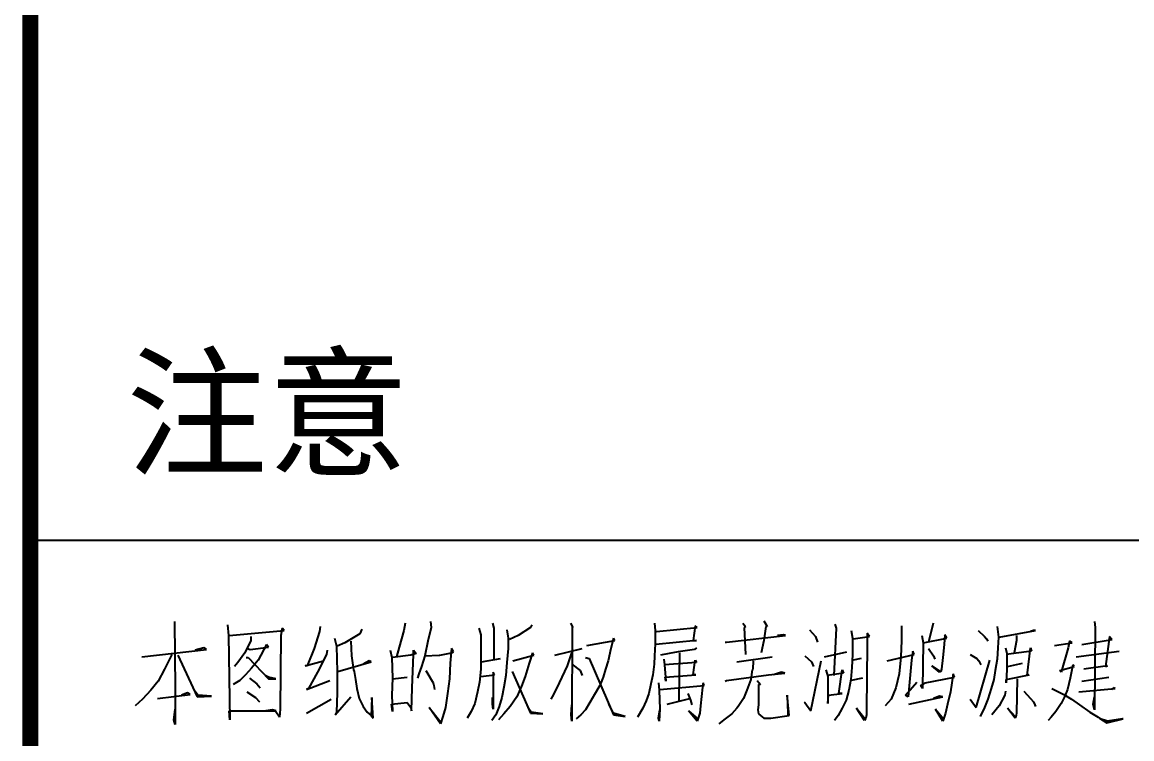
# Model space of a CAD drawing. Extents: x 12152 to 491505, y 111028 to 412681.
# Drawn here: x 481990 to 486097, y 138177 to 140829 of the extents above; entities that cross this region are included whole.
import ezdxf

# ---------------------------------------------------------------- set-up
doc = ezdxf.new("R2010")
doc.units = 0
doc.header["$LTSCALE"] = 1000
doc.header["$MEASUREMENT"] = 0
doc.layers.add('PUB_TITLE', color=4, linetype='Continuous')
doc.styles.add('图签2', font='', dxfattribs={"height": 1000})
doc.styles.get('图签2').set_extended_font_data('SimSun')

msp = doc.modelspace()

# ---------------------------------------------------------------- linework, layer by layer
at = {"layer": 'PUB_TITLE'}
for p, q in [((482019.5, 138912), (490419.5, 138912)), ((482553, 138610.4), (482555.4, 138362.4)), ((483406.9, 138604.3), (483402.1, 138577.1)), ((483501.2, 138610.4), (483503.7, 138589.2)), ((483731, 138604.3), (483735.9, 138586.2)), ((484018.9, 138604.3), (484028.6, 138589.2)), ((484330.9, 138604.3), (484333.3, 138577.1)), ((484657.5, 138604.3), (484667.1, 138592.2)), ((484734.9, 138613.4), (484747, 138592.2)), ((484998.5, 138601.3), (485003.4, 138586.2)), ((485361.4, 138604.3), (485344.4, 138534.8)), ((485958.8, 138610.4), (485961.3, 138589.2)), ((482749, 138598.3), (482753.8, 138559)), ((482753.8, 138559), (482758.6, 138247.5)), ((482756.2, 138559), (482959.4, 138577.1)), ((482947.3, 138559), (482944.9, 138286.8)), ((482952.1, 138586.2), (482947.3, 138559)), ((482959.4, 138577.1), (482952.1, 138586.2)), ((483090, 138574.1), (483070.7, 138510.6)), ((483092.4, 138592.2), (483090, 138574.1)), ((483240, 138565), (483184.4, 138531.8)), ((483247.2, 138583.2), (483240, 138565)), ((483402.1, 138577.1), (483385.1, 138516.6)), ((483503.7, 138589.2), (483491.6, 138537.8)), ((483680.2, 138586.2), (483687.5, 138562)), ((483687.5, 138562), (483687.5, 138489.4)), ((483735.9, 138586.2), (483735.9, 138471.3)), ((483784.2, 138580.1), (483789.1, 138549.9)), ((483825.4, 138559), (483793.9, 138543.9)), ((483871.3, 138589.2), (483825.4, 138559)), ((483876.2, 138598.3), (483871.3, 138589.2)), ((484026.1, 138592.2), (484023.7, 138241.5)), ((484028.6, 138589.2), (484026.1, 138592.2)), ((484333.3, 138577.1), (484333.3, 138528.7)), ((484338.2, 138574.1), (484488.1, 138589.2)), ((484480.9, 138595.3), (484473.6, 138540.8)), ((484488.1, 138589.2), (484480.9, 138595.3)), ((484597, 138534.8), (484814.7, 138559)), ((484667.1, 138592.2), (484662.3, 138589.2)), ((484662.3, 138589.2), (484667.1, 138489.4)), ((484742.1, 138592.2), (484734.9, 138540.8)), ((484747, 138592.2), (484742.1, 138592.2)), ((484807.4, 138562), (484785.7, 138559)), ((484814.7, 138559), (484807.4, 138562)), ((484904.2, 138580.1), (484926, 138556)), ((485003.4, 138586.2), (484993.7, 138410.8)), ((485059, 138577.1), (485063.8, 138549.9)), ((485117.1, 138568), (485117.1, 138522.7)), ((485126.7, 138556), (485117.1, 138568)), ((485245.3, 138595.3), (485245.3, 138540.8)), ((485320.2, 138559), (485325.1, 138531.8)), ((485404.9, 138562), (485402.5, 138525.7)), ((485412.2, 138549.9), (485404.9, 138562)), ((485528.3, 138577.1), (485552.5, 138556)), ((485598.4, 138592.2), (485603.3, 138552.9)), ((485605.7, 138552.9), (485741.1, 138577.1)), ((485671, 138559), (485671, 138540.8)), ((485733.9, 138577.1), (485721.8, 138574.1)), ((485741.1, 138577.1), (485733.9, 138577.1)), ((485961.3, 138589.2), (485958.8, 138283.8)), ((482836, 138540.8), (482814.3, 138495.5)), ((482836, 138556), (482836, 138540.8)), ((482894.1, 138525.7), (482862.6, 138468.3)), ((482901.3, 138516.6), (482894.1, 138525.7)), ((483145.7, 138549.9), (483152.9, 138519.7)), ((483152.9, 138519.7), (483155.3, 138425.9)), ((483184.4, 138531.8), (483155.3, 138519.7)), ((483206.1, 138537.8), (483208.5, 138483.4)), ((483491.6, 138537.8), (483479.5, 138483.4)), ((483789.1, 138549.9), (483789.1, 138510.6)), ((484079.4, 138522.7), (484183.4, 138540.8)), ((484178.5, 138549.9), (484168.8, 138510.6)), ((484183.4, 138540.8), (484178.5, 138549.9)), ((484333.3, 138528.7), (484330.9, 138483.4)), ((484485.7, 138540.8), (484335.8, 138525.7)), ((484473.6, 138540.8), (484485.7, 138540.8)), ((484592.2, 138534.8), (484597, 138534.8)), ((484734.9, 138540.8), (484725.2, 138495.5)), ((484926, 138556), (484933.2, 138534.8)), ((485063.8, 138549.9), (485063.8, 138489.4)), ((485066.3, 138546.9), (485126.7, 138556)), ((485117.1, 138522.7), (485114.6, 138286.8)), ((485245.3, 138540.8), (485242.8, 138480.4)), ((485325.1, 138531.8), (485322.7, 138362.4)), ((485325.1, 138531.8), (485412.2, 138549.9)), ((485402.5, 138525.7), (485397.6, 138477.3)), ((485552.5, 138556), (485559.7, 138546.9)), ((485559.7, 138546.9), (485564.6, 138537.8)), ((485603.3, 138552.9), (485600.8, 138513.6)), ((485671, 138540.8), (485661.3, 138495.5)), ((485811.3, 138522.7), (485876.6, 138531.8)), ((485866.9, 138537.8), (485862.1, 138513.6)), ((485876.6, 138531.8), (485866.9, 138537.8)), ((485912.9, 138525.7), (486024.1, 138543.9)), ((486014.5, 138556), (486000, 138444.1)), ((486024.1, 138543.9), (486014.5, 138556)), ((482432.1, 138480.4), (482671.6, 138507.6)), ((482543.4, 138489.4), (482516.7, 138435)), ((482565.1, 138486.4), (482637.7, 138332.2)), ((482661.9, 138513.6), (482630.4, 138504.5)), ((482671.6, 138507.6), (482661.9, 138513.6)), ((482814.3, 138495.5), (482787.7, 138459.2)), ((482819.1, 138477.3), (482826.4, 138477.3)), ((482823.9, 138510.6), (482833.6, 138507.6)), ((482826.4, 138477.3), (482901.3, 138398.7)), ((482833.6, 138507.6), (482901.3, 138516.6)), ((483070.7, 138510.6), (483044.1, 138447.1)), ((483116.6, 138489.4), (483082.8, 138422.9)), ((483119, 138504.5), (483116.6, 138489.4)), ((483208.5, 138483.4), (483215.8, 138432)), ((483351.3, 138504.5), (483358.5, 138477.3)), ((483358.5, 138477.3), (483360.9, 138401.7)), ((483428.7, 138486.4), (483360.9, 138477.3)), ((483385.1, 138516.6), (483375.5, 138480.4)), ((483448, 138492.5), (483428.7, 138486.4)), ((483433.5, 138365.5), (483438.3, 138489.4)), ((483438.3, 138504.5), (483448, 138492.5)), ((483438.3, 138489.4), (483438.3, 138504.5)), ((483479.5, 138483.4), (483467.4, 138444.1)), ((483479.5, 138483.4), (483532.7, 138486.4)), ((483532.7, 138486.4), (483535.1, 138486.4)), ((483535.1, 138486.4), (483578.6, 138495.5)), ((483578.6, 138510.6), (483573.8, 138456.2)), ((483585.9, 138498.5), (483578.6, 138510.6)), ((483578.6, 138495.5), (483585.9, 138498.5)), ((483687.5, 138489.4), (483687.5, 138435)), ((483789.1, 138510.6), (483784.2, 138459.2)), ((483806, 138465.2), (483883.4, 138486.4)), ((483878.6, 138495.5), (483866.5, 138456.2)), ((483883.4, 138486.4), (483878.6, 138495.5)), ((483960.8, 138486.4), (484062.4, 138510.6)), ((484023.7, 138498.5), (484006.8, 138447.1)), ((484074.5, 138477.3), (484089, 138474.3)), ((484168.8, 138510.6), (484159.2, 138465.2)), ((484330.9, 138483.4), (484328.5, 138453.1)), ((484384.1, 138492.5), (484352.7, 138486.4)), ((484418, 138498.5), (484384.1, 138492.5)), ((484478.5, 138507.6), (484418, 138498.5)), ((484422.8, 138495.5), (484420.4, 138317.1)), ((484485.7, 138513.6), (484478.5, 138507.6)), ((484635.7, 138462.2), (484766.3, 138480.4)), ((484887.3, 138483.4), (484911.5, 138462.2)), ((484959.8, 138480.4), (485042.1, 138498.5)), ((485063.8, 138489.4), (485061.4, 138441.1)), ((485192, 138465.2), (485291.2, 138489.4)), ((485242.8, 138480.4), (485235.6, 138416.9)), ((485286.4, 138501.5), (485281.5, 138468.3)), ((485291.2, 138489.4), (485286.4, 138501.5)), ((485344.4, 138510.6), (485363.8, 138483.4)), ((485363.8, 138483.4), (485368.6, 138471.3)), ((485397.6, 138477.3), (485392.8, 138435)), ((485499.2, 138489.4), (485523.4, 138474.3)), ((485600.8, 138513.6), (485598.4, 138471.3)), ((485629.9, 138513.6), (485634.7, 138492.5)), ((485726.6, 138501.5), (485632.3, 138489.4)), ((485634.7, 138492.5), (485634.7, 138435)), ((485709.7, 138410.8), (485721.8, 138513.6)), ((485721.8, 138513.6), (485726.6, 138501.5)), ((485862.1, 138513.6), (485835.5, 138422.9)), ((485891.1, 138480.4), (486050.8, 138501.5)), ((482516.7, 138435), (482492.6, 138389.7)), ((482787.7, 138459.2), (482775.6, 138444.1)), ((482838.5, 138438), (482816.7, 138413.8)), ((482862.6, 138468.3), (482838.5, 138438)), ((483036.8, 138447.1), (483104.5, 138465.2)), ((483044.1, 138447.1), (483036.8, 138447.1)), ((483157.8, 138425.9), (483281.1, 138462.2)), ((483273.9, 138465.2), (483252.1, 138453.1)), ((483281.1, 138462.2), (483273.9, 138465.2)), ((483467.4, 138444.1), (483457.7, 138416.9)), ((483573.8, 138456.2), (483571.4, 138398.7)), ((483687.5, 138435), (483682.7, 138386.6)), ((483689.9, 138462.2), (483760.1, 138474.3)), ((483784.2, 138459.2), (483779.4, 138410.8)), ((483866.5, 138456.2), (483852, 138407.8)), ((484006.8, 138447.1), (483987.4, 138404.8)), ((484023.7, 138453.1), (484055.2, 138429)), ((484089, 138474.3), (484178.5, 138265.7)), ((484149.5, 138435), (484139.8, 138404.8)), ((484159.2, 138465.2), (484149.5, 138435)), ((484328.5, 138453.1), (484323.7, 138413.8)), ((484364.8, 138471.3), (484367.2, 138450.1)), ((484485.7, 138459.2), (484367.2, 138450.1)), ((484367.2, 138450.1), (484372, 138389.7)), ((484473.6, 138413.8), (484480.9, 138468.3)), ((484480.9, 138468.3), (484485.7, 138459.2)), ((484693.8, 138435), (484691.3, 138432)), ((484696.2, 138465.2), (484693.8, 138435)), ((484909, 138280.8), (484947.7, 138465.2)), ((484911.5, 138462.2), (484918.7, 138444.1)), ((485061.4, 138441.1), (485056.6, 138395.7)), ((485095.3, 138474.3), (485066.3, 138468.3)), ((485281.5, 138468.3), (485269.4, 138332.2)), ((485356.5, 138447.1), (485388, 138425.9)), ((485385.6, 138422.9), (485356.5, 138447.1)), ((485392.8, 138435), (485390.4, 138425.9)), ((485521, 138292.9), (485571.8, 138468.3)), ((485523.4, 138474.3), (485530.7, 138465.2)), ((485530.7, 138465.2), (485537.9, 138450.1)), ((485598.4, 138471.3), (485591.2, 138429)), ((485634.7, 138435), (485632.3, 138383.6)), ((485637.1, 138444.1), (485692.8, 138456.2)), ((485830.6, 138429), (485883.8, 138444.1)), ((485879, 138450.1), (485869.3, 138401.7)), ((485883.8, 138444.1), (485879, 138450.1)), ((486007.2, 138447.1), (485920.1, 138435)), ((486000, 138444.1), (486007.2, 138447.1)), ((482816.7, 138413.8), (482794.9, 138392.7)), ((482831.2, 138401.7), (482857.8, 138380.6)), ((482901.3, 138404.8), (482889.3, 138410.8)), ((482928, 138398.7), (482901.3, 138404.8)), ((482901.3, 138398.7), (482928, 138398.7)), ((483082.8, 138422.9), (483048.9, 138362.4)), ((483155.3, 138425.9), (483155.3, 138347.3)), ((483215.8, 138432), (483218.2, 138425.9)), ((483218.2, 138425.9), (483223.1, 138395.7)), ((483223.1, 138395.7), (483227.9, 138362.4)), ((483360.9, 138401.7), (483358.5, 138338.2)), ((483360.9, 138398.7), (483414.2, 138404.8)), ((483457.7, 138416.9), (483452.9, 138401.7)), ((483484.3, 138429), (483510.9, 138383.6)), ((483571.4, 138398.7), (483564.1, 138344.3)), ((483687.5, 138407.8), (483738.3, 138413.8)), ((483733.4, 138422.9), (483733.4, 138286.8)), ((483738.3, 138413.8), (483733.4, 138422.9)), ((483779.4, 138410.8), (483772.2, 138368.5)), ((483803.6, 138425.9), (483871.3, 138271.7)), ((483852, 138407.8), (483837.5, 138371.5)), ((483987.4, 138404.8), (483968.1, 138362.4)), ((484055.2, 138429), (484062.4, 138410.8)), ((484139.8, 138404.8), (484127.7, 138374.5)), ((484323.7, 138413.8), (484316.4, 138380.6)), ((484369.6, 138404.8), (484483.3, 138413.8)), ((484372, 138389.7), (484369.6, 138404.8)), ((484483.3, 138413.8), (484473.6, 138413.8)), ((484597, 138392.7), (484751.8, 138413.8)), ((484686.5, 138395.7), (484672, 138356.4)), ((484691.3, 138432), (484686.5, 138395.7)), ((484751.8, 138413.8), (484812.3, 138419.9)), ((484800.2, 138422.9), (484771.2, 138413.8)), ((484812.3, 138419.9), (484800.2, 138422.9)), ((484964.7, 138432), (484971.9, 138407.8)), ((485030, 138419.9), (484969.5, 138410.8)), ((484971.9, 138407.8), (484971.9, 138308)), ((485013, 138344.3), (485025.1, 138432)), ((485025.1, 138432), (485030, 138419.9)), ((485056.6, 138395.7), (485049.3, 138356.4)), ((485100.1, 138401.7), (485059, 138392.7)), ((485235.6, 138416.9), (485223.5, 138365.5)), ((485332.3, 138383.6), (485441.2, 138404.8)), ((485390.4, 138425.9), (485385.6, 138422.9)), ((485436.4, 138416.9), (485426.7, 138350.3)), ((485441.2, 138404.8), (485436.4, 138416.9)), ((485586.3, 138395.7), (485576.6, 138362.4)), ((485591.2, 138429), (485586.3, 138395.7)), ((485632.3, 138395.7), (485716.9, 138413.8)), ((485632.3, 138383.6), (485632.3, 138395.7)), ((485673.4, 138398.7), (485671, 138271.7)), ((485716.9, 138413.8), (485709.7, 138410.8)), ((485835.5, 138422.9), (485830.6, 138429)), ((485869.3, 138401.7), (485859.7, 138359.4)), ((485912.9, 138389.7), (486012, 138404.8)), ((482465.9, 138356.4), (482434.5, 138323.1)), ((482492.6, 138389.7), (482465.9, 138356.4)), ((482555.4, 138362.4), (482555.4, 138229.4)), ((482640.1, 138338.2), (482625.6, 138356.4)), ((482794.9, 138392.7), (482770.7, 138377.6)), ((482857.8, 138380.6), (482869.9, 138365.5)), ((483041.6, 138359.4), (483128.7, 138392.7)), ((483048.9, 138362.4), (483041.6, 138359.4)), ((483227.9, 138362.4), (483237.6, 138326.2)), ((483431.1, 138280.8), (483433.5, 138365.5)), ((483510.9, 138383.6), (483513.3, 138374.5)), ((483513.3, 138374.5), (483515.7, 138359.4)), ((483682.7, 138386.6), (483675.4, 138350.3)), ((483772.2, 138368.5), (483764.9, 138329.2)), ((483837.5, 138371.5), (483820.5, 138332.2)), ((483968.1, 138362.4), (483951.1, 138332.2)), ((484127.7, 138374.5), (484108.4, 138341.3)), ((484316.4, 138380.6), (484309.1, 138344.3)), ((484345.4, 138383.6), (484347.8, 138356.4)), ((484347.8, 138356.4), (484350.3, 138286.8)), ((484350.3, 138359.4), (484514.8, 138374.5)), ((484507.5, 138368.5), (484500.2, 138298.9)), ((484509.9, 138383.6), (484507.5, 138368.5)), ((484514.8, 138374.5), (484509.9, 138383.6)), ((484592.2, 138389.7), (484597, 138392.7)), ((484672, 138356.4), (484659.9, 138326.2)), ((484710.7, 138392.7), (484722.8, 138377.6)), ((484715.5, 138377.6), (484715.5, 138308)), ((484722.8, 138377.6), (484715.5, 138377.6)), ((485049.3, 138356.4), (485039.7, 138320.1)), ((485223.5, 138365.5), (485206.6, 138323.1)), ((485259.8, 138338.2), (485300.9, 138386.6)), ((485315.4, 138374.5), (485332.3, 138383.6)), ((485322.7, 138362.4), (485315.4, 138374.5)), ((485576.6, 138362.4), (485564.6, 138323.1)), ((485629.9, 138353.4), (485627.4, 138338.2)), ((485697.6, 138353.4), (485721.8, 138326.2)), ((485801.6, 138362.4), (485825.8, 138350.3)), ((485859.7, 138359.4), (485847.6, 138332.2)), ((485900.8, 138350.3), (486036.2, 138362.4)), ((486029, 138365.5), (486021.7, 138359.4)), ((486036.2, 138362.4), (486029, 138365.5)), ((482434.5, 138323.1), (482407.9, 138298.9)), ((482490.1, 138326.2), (482611.1, 138341.3)), ((482601.4, 138347.3), (482579.6, 138338.2)), ((482611.1, 138341.3), (482601.4, 138347.3)), ((482637.7, 138332.2), (482690.9, 138335.2)), ((482690.9, 138335.2), (482640.1, 138338.2)), ((482821.5, 138350.3), (482853, 138329.2)), ((482853, 138329.2), (482867.5, 138314.1)), ((483041.6, 138271.7), (483133.6, 138323.1)), ((483148.1, 138265.7), (483206.1, 138332.2)), ((483155.3, 138347.3), (483152.9, 138274.8)), ((483237.6, 138326.2), (483252.1, 138295.9)), ((483283.5, 138329.2), (483281.1, 138259.6)), ((483288.4, 138253.6), (483283.5, 138329.2)), ((483358.5, 138338.2), (483360.9, 138277.8)), ((483564.1, 138344.3), (483556.9, 138292.9)), ((483675.4, 138350.3), (483665.7, 138308)), ((483731, 138305), (483731, 138329.2)), ((483764.9, 138329.2), (483755.2, 138295.9)), ((483820.5, 138332.2), (483796.3, 138295.9)), ((483951.1, 138332.2), (483946.3, 138323.1)), ((484108.4, 138341.3), (484091.4, 138311)), ((484299.5, 138317.1), (484287.4, 138289.9)), ((484309.1, 138344.3), (484299.5, 138317.1)), ((484376.9, 138305), (484461.5, 138326.2)), ((484454.3, 138344.3), (484464, 138320.1)), ((484464, 138320.1), (484468.8, 138302)), ((484659.9, 138326.2), (484640.5, 138295.9)), ((484822, 138338.2), (484824.4, 138271.7)), ((484829.2, 138262.7), (484822, 138338.2)), ((484884.8, 138314.1), (484887.3, 138311)), ((484971.9, 138308), (484974.3, 138338.2)), ((484974.3, 138338.2), (485025.1, 138344.3)), ((485025.1, 138344.3), (485013, 138344.3)), ((485039.7, 138320.1), (485025.1, 138289.9)), ((485206.6, 138323.1), (485184.8, 138298.9)), ((485269.4, 138332.2), (485259.8, 138338.2)), ((485271.9, 138305), (485397.6, 138332.2)), ((485385.6, 138335.2), (485363.8, 138326.2)), ((485397.6, 138332.2), (485385.6, 138335.2)), ((485426.7, 138350.3), (485414.6, 138305)), ((485499.2, 138323.1), (485521, 138292.9)), ((485564.6, 138323.1), (485552.5, 138292.9)), ((485627.4, 138338.2), (485605.7, 138298.9)), ((485721.8, 138326.2), (485733.9, 138314.1)), ((485733.9, 138314.1), (485738.7, 138302)), ((485825.8, 138350.3), (485845.1, 138341.3)), ((485847.6, 138332.2), (485835.5, 138308)), ((485845.1, 138341.3), (485874.2, 138323.1)), ((485874.2, 138323.1), (485903.2, 138302)), ((485954, 138305), (485958.8, 138332.2)), ((482550.6, 138247.5), (482555.4, 138286.8)), ((482756.2, 138280.8), (482928, 138280.8)), ((482758.6, 138247.5), (482756.2, 138280.8)), ((482915.9, 138283.8), (482891.7, 138280.8)), ((482928, 138280.8), (482915.9, 138283.8)), ((482942.5, 138256.6), (482925.5, 138280.8)), ((482944.9, 138286.8), (482942.5, 138256.6)), ((483152.9, 138274.8), (483148.1, 138265.7)), ((483252.1, 138295.9), (483266.6, 138274.8)), ((483266.6, 138274.8), (483281.1, 138262.7)), ((483356.1, 138305), (483414.2, 138311)), ((483360.9, 138277.8), (483356.1, 138305)), ((483414.2, 138311), (483428.7, 138292.9)), ((483428.7, 138292.9), (483431.1, 138280.8)), ((483496.4, 138292.9), (483539.9, 138238.5)), ((483537.5, 138232.4), (483496.4, 138292.9)), ((483556.9, 138292.9), (483547.2, 138259.6)), ((483651.2, 138277.8), (483636.7, 138253.6)), ((483665.7, 138308), (483651.2, 138277.8)), ((483733.4, 138286.8), (483731, 138305)), ((483755.2, 138295.9), (483743.1, 138265.7)), ((483796.3, 138295.9), (483772.2, 138268.7)), ((483873.7, 138274.8), (483861.6, 138292.9)), ((483871.3, 138271.7), (483917.3, 138268.7)), ((483917.3, 138268.7), (483873.7, 138274.8)), ((484021.3, 138265.7), (484023.7, 138302)), ((484074.5, 138283.8), (484057.6, 138265.7)), ((484091.4, 138311), (484074.5, 138283.8)), ((484178.5, 138271.7), (484161.6, 138305)), ((484222.1, 138259.6), (484178.5, 138271.7)), ((484287.4, 138289.9), (484268, 138256.6)), ((484345.4, 138253.6), (484350.3, 138283.8)), ((484350.3, 138286.8), (484347.8, 138241.5)), ((484456.7, 138280.8), (484490.6, 138250.6)), ((484488.1, 138241.5), (484456.7, 138280.8)), ((484497.8, 138271.7), (484493, 138256.6)), ((484500.2, 138298.9), (484497.8, 138271.7)), ((484635.7, 138289.9), (484616.3, 138268.7)), ((484640.5, 138295.9), (484635.7, 138289.9)), ((484715.5, 138302), (484713.1, 138283.8)), ((484713.1, 138283.8), (484715.5, 138268.7)), ((484715.5, 138308), (484715.5, 138302)), ((484824.4, 138271.7), (484824.4, 138262.7)), ((484887.3, 138311), (484909, 138280.8)), ((485025.1, 138289.9), (485010.6, 138262.7)), ((485078.4, 138289.9), (485109.8, 138250.6)), ((485107.4, 138244.5), (485078.4, 138289.9)), ((485114.6, 138286.8), (485114.6, 138265.7)), ((485371, 138286.8), (485400.1, 138250.6)), ((485397.6, 138241.5), (485371, 138286.8)), ((485407.3, 138271.7), (485397.6, 138241.5)), ((485414.6, 138305), (485407.3, 138271.7)), ((485552.5, 138292.9), (485535.5, 138259.6)), ((485605.7, 138298.9), (485579.1, 138265.7)), ((485637.1, 138289.9), (485666.1, 138259.6)), ((485666.1, 138253.6), (485637.1, 138289.9)), ((485671, 138271.7), (485668.6, 138256.6)), ((485738.7, 138302), (485741.1, 138295.9)), ((485816.1, 138277.8), (485799.2, 138256.6)), ((485835.5, 138308), (485816.1, 138277.8)), ((485903.2, 138302), (485941.9, 138274.8)), ((485941.9, 138274.8), (485973.3, 138256.6)), ((485958.8, 138283.8), (485954, 138305)), ((482555.4, 138229.4), (482550.6, 138247.5)), ((483281.1, 138262.7), (483288.4, 138253.6)), ((483547.2, 138259.6), (483537.5, 138232.4)), ((483743.1, 138265.7), (483728.6, 138244.5)), ((483772.2, 138268.7), (483752.8, 138247.5)), ((484023.7, 138241.5), (484021.3, 138265.7)), ((484057.6, 138265.7), (484040.6, 138250.6)), ((484178.5, 138265.7), (484222.1, 138259.6)), ((484347.8, 138241.5), (484345.4, 138253.6)), ((484493, 138256.6), (484488.1, 138241.5)), ((484592.2, 138250.6), (484568, 138232.4)), ((484616.3, 138268.7), (484592.2, 138250.6)), ((484715.5, 138268.7), (484722.8, 138262.7)), ((484722.8, 138262.7), (484734.9, 138253.6)), ((484734.9, 138253.6), (484761.5, 138253.6)), ((484761.5, 138253.6), (484829.2, 138262.7)), ((485010.6, 138262.7), (484996.1, 138244.5)), ((485112.2, 138253.6), (485107.4, 138244.5)), ((485114.6, 138265.7), (485112.2, 138253.6)), ((485668.6, 138256.6), (485666.1, 138253.6)), ((485799.2, 138256.6), (485787.1, 138244.5)), ((485973.3, 138256.6), (485978.2, 138253.6)), ((485978.2, 138253.6), (486004.8, 138235.4)), ((486007.2, 138241.5), (485980.6, 138250.6)), ((486004.8, 138235.4), (486065.3, 138250.6)), ((486062.8, 138250.6), (486007.2, 138241.5)), ((486065.3, 138250.6), (486062.8, 138250.6))]:
    msp.add_line(p, q, dxfattribs=at)
at = {"layer": 'PUB_TITLE', "const_width": 60}
msp.add_lwpolyline([(490419.5, 135597.8), (490404.2, 157199.2), (482019.5, 157197.7), (482019.5, 135597.8)], close=True, dxfattribs=at)

# ---------------------------------------------------------------- texts
at = {"layer": 'PUB_TITLE', "style": '图签2', "width": 1}
msp.add_text('注意', height=384, dxfattribs=at).set_placement((482373.9, 139190.9))

doc.saveas('drawing.dxf')
